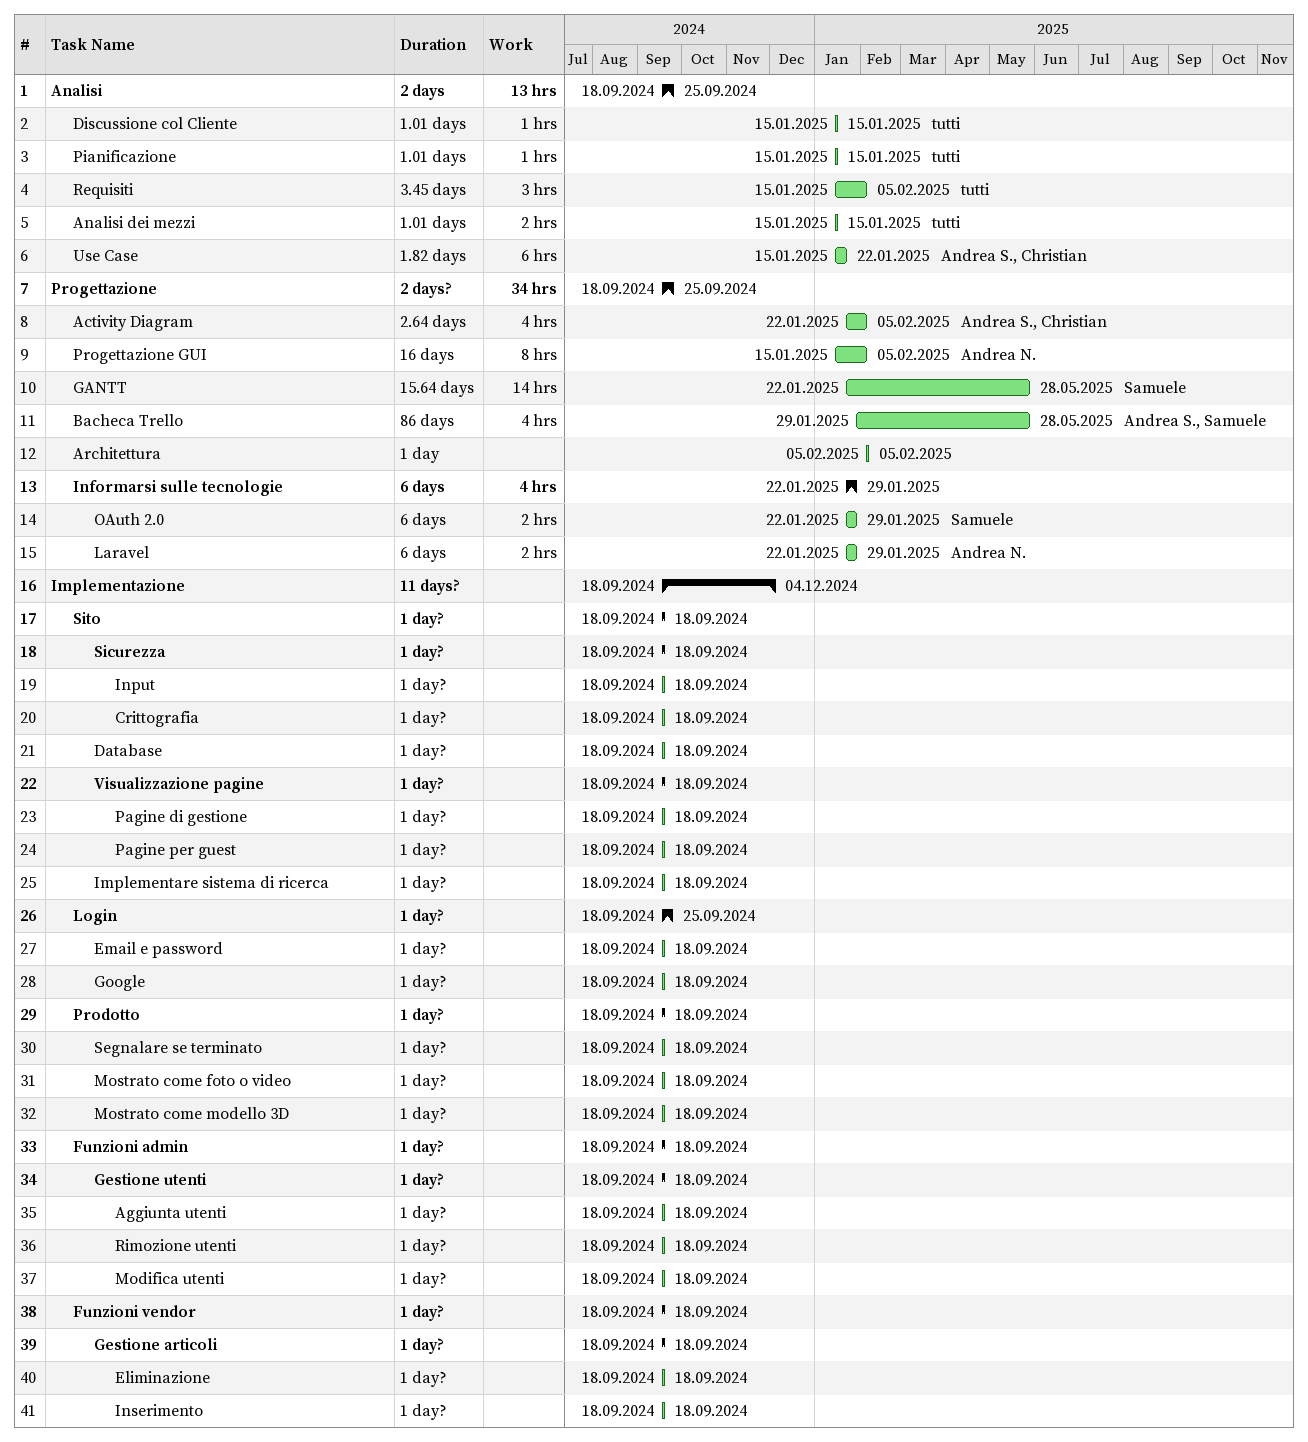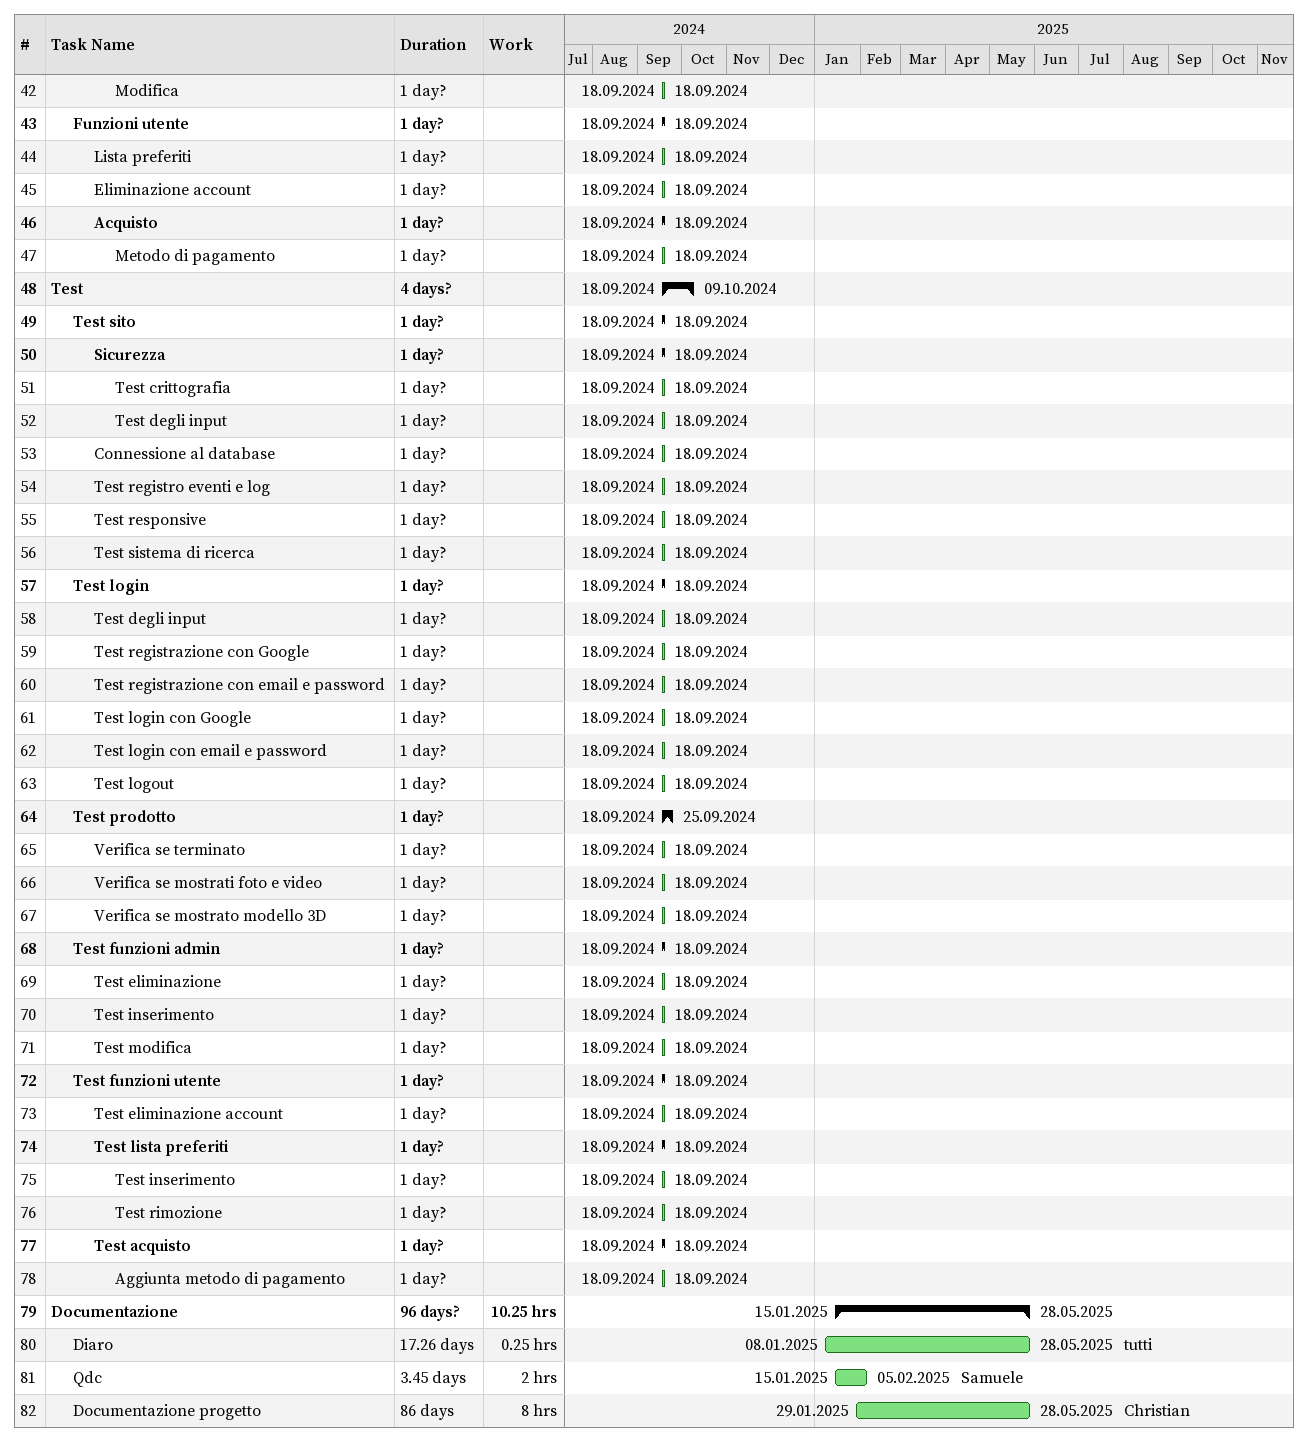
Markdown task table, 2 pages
| ID | Level | Task | Duration | Start | Finish | Resources | Work (h) |
|---|---|---|---|---|---|---|---|
| 1 | 1 | **Analisi** | 2d | 2024-09-18 | 2024-09-25 |  | 13 |
| 2 | 2 | Discussione col Cliente | 1.01d | 2025-01-15 | 2025-01-15 | tutti | 1 |
| 3 | 2 | Pianificazione | 1.01d | 2025-01-15 | 2025-01-15 | tutti | 1 |
| 4 | 2 | Requisiti | 3.45d | 2025-01-15 | 2025-02-05 | tutti | 3 |
| 5 | 2 | Analisi dei mezzi | 1.01d | 2025-01-15 | 2025-01-15 | tutti | 2 |
| 6 | 2 | Use Case | 1.82d | 2025-01-15 | 2025-01-22 | Andrea S., Christian | 6 |
| 7 | 1 | **Progettazione** | 2d? | 2024-09-18 | 2024-09-25 |  | 34 |
| 8 | 2 | Activity Diagram | 2.64d | 2025-01-22 | 2025-02-05 | Andrea S., Christian | 4 |
| 9 | 2 | Progettazione GUI | 16d | 2025-01-15 | 2025-02-05 | Andrea N. | 8 |
| 10 | 2 | GANTT | 15.64d | 2025-01-22 | 2025-05-28 | Samuele | 14 |
| 11 | 2 | Bacheca Trello | 86d | 2025-01-29 | 2025-05-28 | Andrea S., Samuele | 4 |
| 12 | 2 | Architettura | 1d | 2025-02-05 | 2025-02-05 |  |  |
| 13 | 2 | **Informarsi sulle tecnologie** | 6d | 2025-01-22 | 2025-01-29 |  | 4 |
| 14 | 3 | OAuth 2.0 | 6d | 2025-01-22 | 2025-01-29 | Samuele | 2 |
| 15 | 3 | Laravel | 6d | 2025-01-22 | 2025-01-29 | Andrea N. | 2 |
| 16 | 1 | **Implementazione** | 11d? | 2024-09-18 | 2024-12-04 |  |  |
| 17 | 2 | **Sito** | 1d? | 2024-09-18 | 2024-09-18 |  |  |
| 18 | 3 | **Sicurezza** | 1d? | 2024-09-18 | 2024-09-18 |  |  |
| 19 | 4 | Input | 1d? | 2024-09-18 | 2024-09-18 |  |  |
| 20 | 4 | Crittografia | 1d? | 2024-09-18 | 2024-09-18 |  |  |
| 21 | 3 | Database | 1d? | 2024-09-18 | 2024-09-18 |  |  |
| 22 | 3 | **Visualizzazione pagine** | 1d? | 2024-09-18 | 2024-09-18 |  |  |
| 23 | 4 | Pagine di gestione | 1d? | 2024-09-18 | 2024-09-18 |  |  |
| 24 | 4 | Pagine per guest | 1d? | 2024-09-18 | 2024-09-18 |  |  |
| 25 | 3 | Implementare sistema di ricerca | 1d? | 2024-09-18 | 2024-09-18 |  |  |
| 26 | 2 | **Login** | 1d? | 2024-09-18 | 2024-09-25 |  |  |
| 27 | 3 | Email e password | 1d? | 2024-09-18 | 2024-09-18 |  |  |
| 28 | 3 | Google | 1d? | 2024-09-18 | 2024-09-18 |  |  |
| 29 | 2 | **Prodotto** | 1d? | 2024-09-18 | 2024-09-18 |  |  |
| 30 | 3 | Segnalare se terminato | 1d? | 2024-09-18 | 2024-09-18 |  |  |
| 31 | 3 | Mostrato come foto o video | 1d? | 2024-09-18 | 2024-09-18 |  |  |
| 32 | 3 | Mostrato come modello 3D | 1d? | 2024-09-18 | 2024-09-18 |  |  |
| 33 | 2 | **Funzioni admin** | 1d? | 2024-09-18 | 2024-09-18 |  |  |
| 34 | 3 | **Gestione utenti** | 1d? | 2024-09-18 | 2024-09-18 |  |  |
| 35 | 4 | Aggiunta utenti | 1d? | 2024-09-18 | 2024-09-18 |  |  |
| 36 | 4 | Rimozione utenti | 1d? | 2024-09-18 | 2024-09-18 |  |  |
| 37 | 4 | Modifica utenti | 1d? | 2024-09-18 | 2024-09-18 |  |  |
| 38 | 2 | **Funzioni vendor** | 1d? | 2024-09-18 | 2024-09-18 |  |  |
| 39 | 3 | **Gestione articoli** | 1d? | 2024-09-18 | 2024-09-18 |  |  |
| 40 | 4 | Eliminazione | 1d? | 2024-09-18 | 2024-09-18 |  |  |
| 41 | 4 | Inserimento | 1d? | 2024-09-18 | 2024-09-18 |  |  |
| 42 | 4 | Modifica | 1d? | 2024-09-18 | 2024-09-18 |  |  |
| 43 | 2 | **Funzioni utente** | 1d? | 2024-09-18 | 2024-09-18 |  |  |
| 44 | 3 | Lista preferiti | 1d? | 2024-09-18 | 2024-09-18 |  |  |
| 45 | 3 | Eliminazione account | 1d? | 2024-09-18 | 2024-09-18 |  |  |
| 46 | 3 | **Acquisto** | 1d? | 2024-09-18 | 2024-09-18 |  |  |
| 47 | 4 | Metodo di pagamento | 1d? | 2024-09-18 | 2024-09-18 |  |  |
| 48 | 1 | **Test** | 4d? | 2024-09-18 | 2024-10-09 |  |  |
| 49 | 2 | **Test sito** | 1d? | 2024-09-18 | 2024-09-18 |  |  |
| 50 | 3 | **Sicurezza** | 1d? | 2024-09-18 | 2024-09-18 |  |  |
| 51 | 4 | Test crittografia | 1d? | 2024-09-18 | 2024-09-18 |  |  |
| 52 | 4 | Test degli input | 1d? | 2024-09-18 | 2024-09-18 |  |  |
| 53 | 3 | Connessione al database | 1d? | 2024-09-18 | 2024-09-18 |  |  |
| 54 | 3 | Test registro eventi e log | 1d? | 2024-09-18 | 2024-09-18 |  |  |
| 55 | 3 | Test responsive | 1d? | 2024-09-18 | 2024-09-18 |  |  |
| 56 | 3 | Test sistema di ricerca | 1d? | 2024-09-18 | 2024-09-18 |  |  |
| 57 | 2 | **Test login** | 1d? | 2024-09-18 | 2024-09-18 |  |  |
| 58 | 3 | Test degli input | 1d? | 2024-09-18 | 2024-09-18 |  |  |
| 59 | 3 | Test registrazione con Google | 1d? | 2024-09-18 | 2024-09-18 |  |  |
| 60 | 3 | Test registrazione con email e password | 1d? | 2024-09-18 | 2024-09-18 |  |  |
| 61 | 3 | Test login con Google | 1d? | 2024-09-18 | 2024-09-18 |  |  |
| 62 | 3 | Test login con email e password | 1d? | 2024-09-18 | 2024-09-18 |  |  |
| 63 | 3 | Test logout | 1d? | 2024-09-18 | 2024-09-18 |  |  |
| 64 | 2 | **Test prodotto** | 1d? | 2024-09-18 | 2024-09-25 |  |  |
| 65 | 3 | Verifica se terminato | 1d? | 2024-09-18 | 2024-09-18 |  |  |
| 66 | 3 | Verifica se mostrati foto e video | 1d? | 2024-09-18 | 2024-09-18 |  |  |
| 67 | 3 | Verifica se mostrato modello 3D | 1d? | 2024-09-18 | 2024-09-18 |  |  |
| 68 | 2 | **Test funzioni admin** | 1d? | 2024-09-18 | 2024-09-18 |  |  |
| 69 | 3 | Test eliminazione | 1d? | 2024-09-18 | 2024-09-18 |  |  |
| 70 | 3 | Test inserimento | 1d? | 2024-09-18 | 2024-09-18 |  |  |
| 71 | 3 | Test modifica | 1d? | 2024-09-18 | 2024-09-18 |  |  |
| 72 | 2 | **Test funzioni utente** | 1d? | 2024-09-18 | 2024-09-18 |  |  |
| 73 | 3 | Test eliminazione account | 1d? | 2024-09-18 | 2024-09-18 |  |  |
| 74 | 3 | **Test lista preferiti** | 1d? | 2024-09-18 | 2024-09-18 |  |  |
| 75 | 4 | Test inserimento | 1d? | 2024-09-18 | 2024-09-18 |  |  |
| 76 | 4 | Test rimozione | 1d? | 2024-09-18 | 2024-09-18 |  |  |
| 77 | 3 | **Test acquisto** | 1d? | 2024-09-18 | 2024-09-18 |  |  |
| 78 | 4 | Aggiunta metodo di pagamento | 1d? | 2024-09-18 | 2024-09-18 |  |  |
| 79 | 1 | **Documentazione** | 96d? | 2025-01-15 | 2025-05-28 |  | 10.25 |
| 80 | 2 | Diaro | 17.26d | 2025-01-08 | 2025-05-28 | tutti | 0.25 |
| 81 | 2 | Qdc | 3.45d | 2025-01-15 | 2025-02-05 | Samuele | 2 |
| 82 | 2 | Documentazione progetto | 86d | 2025-01-29 | 2025-05-28 | Christian | 8 |
